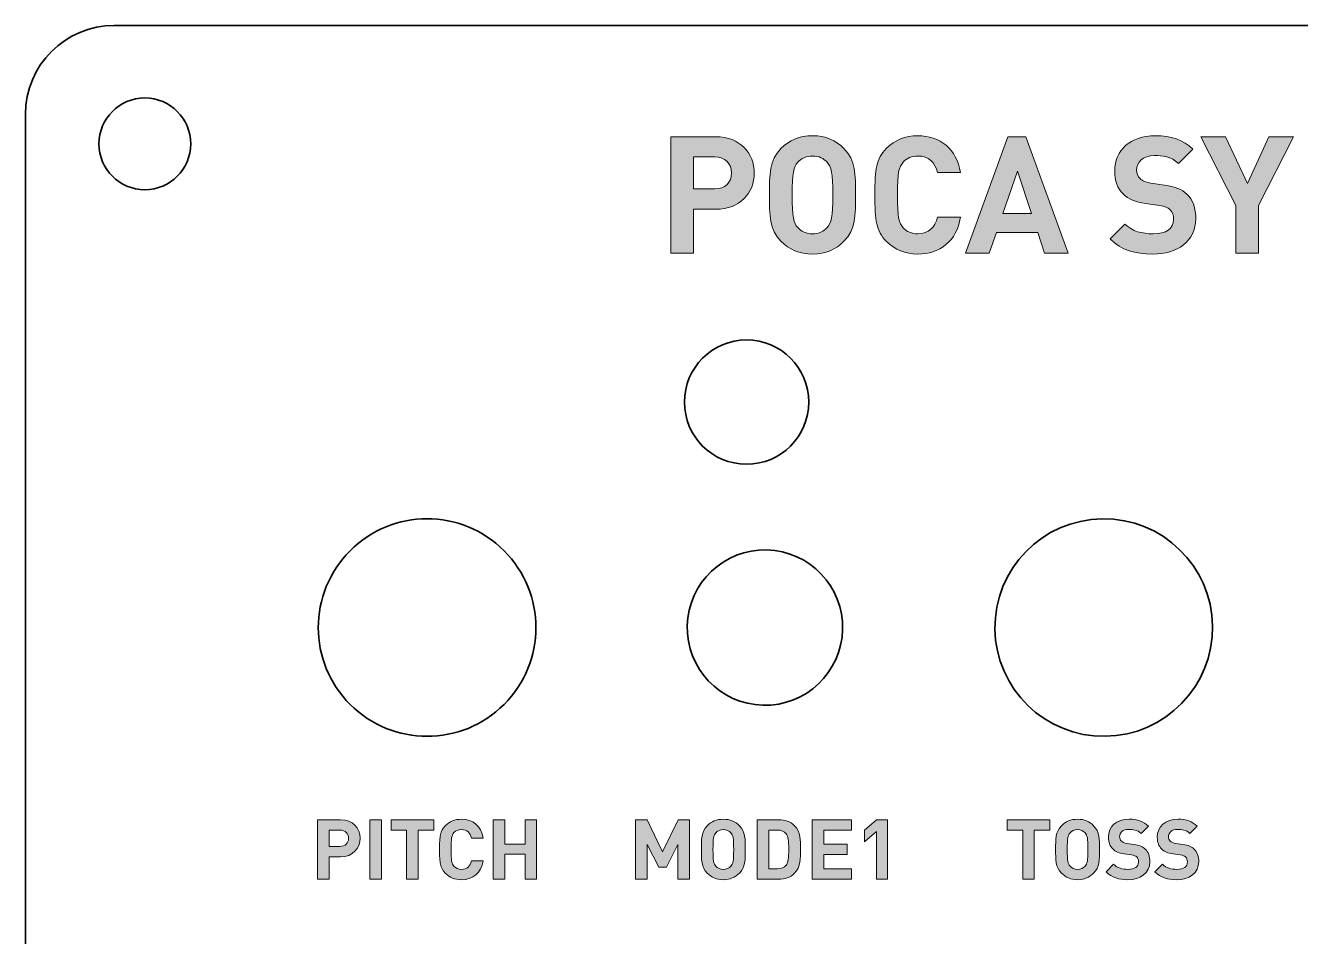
# Model space of a CAD drawing. Header units: millimetres. Extents: x 71 to 221, y 108 to 183.
# Drawn here: x 70.52 to 113.6, y 152.21 to 183 of the extents above; entities that cross this region are included whole.
import ezdxf

# ---------------------------------------------------------------- set-up
doc = ezdxf.new("R2010")
doc.units = ezdxf.units.MM
doc.header["$MEASUREMENT"] = 0
doc.layers.add('Borders', color=7, linetype='Continuous', lineweight=0)

msp = doc.modelspace()

# ---------------------------------------------------------------- hatches: boundary and pattern name
at = {"layer": 'Borders', "true_color": 0xed2024, "transparency": 33554687}
h = msp.add_hatch(color=240, dxfattribs=at)
h.dxf.hatch_style = 2
edge = h.paths.add_edge_path()
edge.add_spline(control_points=[(93.807, 178.556), (93.807, 178.556), (93.089, 178.556), (93.089, 178.556), (93.089, 178.556), (93.089, 177.478), (93.089, 177.478), (93.089, 177.478), (93.807, 177.478), (93.807, 177.478), (94.155, 177.478), (94.377, 177.694), (94.377, 178.014), (94.377, 178.334), (94.155, 178.556), (93.807, 178.556)], knot_values=[0, 0, 0, 0, 1, 1, 1, 2, 2, 2, 3, 3, 3, 4, 4, 4, 5, 5, 5, 5], degree=3, periodic=0)
edge.add_line((93.807, 178.556), (93.807, 178.556))
edge = h.paths.add_edge_path()
edge.add_spline(control_points=[(93.846, 176.788), (93.846, 176.788), (93.089, 176.788), (93.089, 176.788), (93.089, 176.788), (93.089, 175.307), (93.089, 175.307), (93.089, 175.307), (92.321, 175.307), (92.321, 175.307), (92.321, 175.307), (92.321, 179.24), (92.321, 179.24), (92.321, 179.24), (93.846, 179.24), (93.846, 179.24), (94.658, 179.24), (95.144, 178.682), (95.144, 178.014), (95.144, 177.345), (94.658, 176.788), (93.846, 176.788)], knot_values=[0, 0, 0, 0, 1, 1, 1, 2, 2, 2, 3, 3, 3, 4, 4, 4, 5, 5, 5, 6, 6, 6, 7, 7, 7, 7], degree=3, periodic=0)
edge.add_line((93.846, 176.788), (93.846, 176.788))
h = msp.add_hatch(color=240, dxfattribs=at)
h.dxf.hatch_style = 2
edge = h.paths.add_edge_path()
edge.add_spline(control_points=[(97.603, 178.378), (97.492, 178.506), (97.321, 178.589), (97.111, 178.589), (96.901, 178.589), (96.725, 178.506), (96.614, 178.378), (96.465, 178.213), (96.426, 178.031), (96.426, 177.274), (96.426, 176.517), (96.465, 176.334), (96.614, 176.169), (96.725, 176.042), (96.901, 175.959), (97.111, 175.959), (97.321, 175.959), (97.492, 176.042), (97.603, 176.169), (97.752, 176.334), (97.796, 176.517), (97.796, 177.274), (97.796, 178.031), (97.752, 178.213), (97.603, 178.378)], knot_values=[0, 0, 0, 0, 1, 1, 1, 2, 2, 2, 3, 3, 3, 4, 4, 4, 5, 5, 5, 6, 6, 6, 7, 7, 7, 8, 8, 8, 8], degree=3, periodic=0)
edge.add_line((97.603, 178.378), (97.603, 178.378))
edge = h.paths.add_edge_path()
edge.add_spline(control_points=[(98.172, 175.705), (97.896, 175.428), (97.559, 175.274), (97.111, 175.274), (96.664, 175.274), (96.321, 175.428), (96.045, 175.705), (95.647, 176.102), (95.658, 176.594), (95.658, 177.274), (95.658, 177.953), (95.647, 178.445), (96.045, 178.843), (96.321, 179.119), (96.664, 179.274), (97.111, 179.274), (97.559, 179.274), (97.896, 179.119), (98.172, 178.843), (98.569, 178.445), (98.564, 177.953), (98.564, 177.274), (98.564, 176.594), (98.569, 176.102), (98.172, 175.705)], knot_values=[0, 0, 0, 0, 1, 1, 1, 2, 2, 2, 3, 3, 3, 4, 4, 4, 5, 5, 5, 6, 6, 6, 7, 7, 7, 8, 8, 8, 8], degree=3, periodic=0)
edge.add_line((98.172, 175.705), (98.172, 175.705))
h = msp.add_hatch(color=240, dxfattribs=at)
h.dxf.hatch_style = 2
edge = h.paths.add_edge_path()
edge.add_spline(control_points=[(100.663, 175.274), (100.244, 175.274), (99.89, 175.417), (99.603, 175.705), (99.432, 175.876), (99.327, 176.075), (99.282, 176.296), (99.238, 176.517), (99.216, 176.843), (99.216, 177.274), (99.216, 177.705), (99.238, 178.03), (99.282, 178.252), (99.327, 178.478), (99.432, 178.671), (99.603, 178.843), (99.89, 179.13), (100.244, 179.274), (100.663, 179.274), (101.42, 179.274), (101.979, 178.832), (102.111, 178.03), (102.111, 178.03), (101.332, 178.03), (101.332, 178.03), (101.249, 178.368), (101.039, 178.589), (100.669, 178.589), (100.459, 178.589), (100.293, 178.522), (100.177, 178.384), (100.017, 178.213), (99.984, 178.036), (99.984, 177.274), (99.984, 176.511), (100.017, 176.334), (100.177, 176.164), (100.293, 176.025), (100.459, 175.959), (100.669, 175.959), (101.039, 175.959), (101.249, 176.18), (101.332, 176.517), (101.332, 176.517), (102.111, 176.517), (102.111, 176.517), (101.979, 175.716), (101.415, 175.274), (100.663, 175.274)], knot_values=[0, 0, 0, 0, 1, 1, 1, 2, 2, 2, 3, 3, 3, 4, 4, 4, 5, 5, 5, 6, 6, 6, 7, 7, 7, 8, 8, 8, 9, 9, 9, 10, 10, 10, 11, 11, 11, 12, 12, 12, 13, 13, 13, 14, 14, 14, 15, 15, 15, 16, 16, 16, 16], degree=3, periodic=0)
edge.add_line((100.663, 175.274), (100.663, 175.274))
h = msp.add_hatch(color=240, dxfattribs=at)
h.dxf.hatch_style = 2
edge = h.paths.add_edge_path()
edge.add_spline(control_points=[(104.034, 178.08), (104.034, 178.08), (103.537, 176.649), (103.537, 176.649), (103.537, 176.649), (104.514, 176.649), (104.514, 176.649), (104.514, 176.649), (104.034, 178.08), (104.034, 178.08)], knot_values=[0, 0, 0, 0, 1, 1, 1, 2, 2, 2, 3, 3, 3, 3], degree=3, periodic=0)
edge = h.paths.add_edge_path()
edge.add_spline(control_points=[(104.951, 175.307), (104.951, 175.307), (104.719, 176.003), (104.719, 176.003), (104.719, 176.003), (103.321, 176.003), (103.321, 176.003), (103.321, 176.003), (103.084, 175.307), (103.084, 175.307), (103.084, 175.307), (102.282, 175.307), (102.282, 175.307), (102.282, 175.307), (103.714, 179.24), (103.714, 179.24), (103.714, 179.24), (104.316, 179.24), (104.316, 179.24), (104.316, 179.24), (105.752, 175.307), (105.752, 175.307), (105.752, 175.307), (104.951, 175.307), (104.951, 175.307)], knot_values=[0, 0, 0, 0, 1, 1, 1, 2, 2, 2, 3, 3, 3, 4, 4, 4, 5, 5, 5, 6, 6, 6, 7, 7, 7, 8, 8, 8, 8], degree=3, periodic=0)
h = msp.add_hatch(color=240, dxfattribs=at)
h.dxf.hatch_style = 2
edge = h.paths.add_edge_path()
edge.add_spline(control_points=[(108.603, 175.274), (108.006, 175.274), (107.552, 175.401), (107.166, 175.793), (107.166, 175.793), (107.663, 176.29), (107.663, 176.29), (107.912, 176.042), (108.249, 175.959), (108.614, 175.959), (109.067, 175.959), (109.309, 176.13), (109.309, 176.445), (109.309, 176.583), (109.271, 176.699), (109.188, 176.776), (109.11, 176.848), (109.022, 176.887), (108.84, 176.915), (108.84, 176.915), (108.364, 176.981), (108.364, 176.981), (108.028, 177.031), (107.779, 177.135), (107.603, 177.307), (107.415, 177.495), (107.321, 177.749), (107.321, 178.08), (107.321, 178.782), (107.84, 179.274), (108.691, 179.274), (109.232, 179.274), (109.624, 179.141), (109.962, 178.815), (109.962, 178.815), (109.475, 178.334), (109.475, 178.334), (109.226, 178.572), (108.928, 178.605), (108.669, 178.605), (108.26, 178.605), (108.061, 178.379), (108.061, 178.108), (108.061, 178.009), (108.094, 177.903), (108.177, 177.826), (108.254, 177.754), (108.382, 177.694), (108.542, 177.671), (108.542, 177.671), (109.006, 177.605), (109.006, 177.605), (109.365, 177.555), (109.592, 177.456), (109.757, 177.301), (109.967, 177.103), (110.061, 176.815), (110.061, 176.467), (110.061, 175.705), (109.426, 175.274), (108.603, 175.274)], knot_values=[0, 0, 0, 0, 1, 1, 1, 2, 2, 2, 3, 3, 3, 4, 4, 4, 5, 5, 5, 6, 6, 6, 7, 7, 7, 8, 8, 8, 9, 9, 9, 10, 10, 10, 11, 11, 11, 12, 12, 12, 13, 13, 13, 14, 14, 14, 15, 15, 15, 16, 16, 16, 17, 17, 17, 18, 18, 18, 19, 19, 19, 20, 20, 20, 20], degree=3, periodic=0)
edge.add_line((108.603, 175.274), (108.603, 175.274))
h = msp.add_hatch(color=240, dxfattribs=at)
h.dxf.hatch_style = 2
h.paths.add_polyline_path([(112.177, 176.92), (112.177, 175.307), (111.415, 175.307), (111.415, 176.92), (110.233, 179.24), (111.067, 179.24), (111.802, 177.655), (112.525, 179.24), (113.359, 179.24)])
h = msp.add_hatch(color=240, dxfattribs=at)
h.dxf.hatch_style = 2
edge = h.paths.add_edge_path()
edge.add_spline(control_points=[(81.146, 155.805), (81.146, 155.805), (80.779, 155.805), (80.779, 155.805), (80.779, 155.805), (80.779, 155.255), (80.779, 155.255), (80.779, 155.255), (81.146, 155.255), (81.146, 155.255), (81.324, 155.255), (81.437, 155.365), (81.437, 155.528), (81.437, 155.692), (81.324, 155.805), (81.146, 155.805)], knot_values=[0, 0, 0, 0, 1, 1, 1, 2, 2, 2, 3, 3, 3, 4, 4, 4, 5, 5, 5, 5], degree=3, periodic=0)
edge.add_line((81.146, 155.805), (81.146, 155.805))
edge = h.paths.add_edge_path()
edge.add_spline(control_points=[(81.166, 154.902), (81.166, 154.902), (80.779, 154.902), (80.779, 154.902), (80.779, 154.902), (80.779, 154.146), (80.779, 154.146), (80.779, 154.146), (80.387, 154.146), (80.387, 154.146), (80.387, 154.146), (80.387, 156.155), (80.387, 156.155), (80.387, 156.155), (81.166, 156.155), (81.166, 156.155), (81.581, 156.155), (81.829, 155.87), (81.829, 155.528), (81.829, 155.187), (81.581, 154.902), (81.166, 154.902)], knot_values=[0, 0, 0, 0, 1, 1, 1, 2, 2, 2, 3, 3, 3, 4, 4, 4, 5, 5, 5, 6, 6, 6, 7, 7, 7, 7], degree=3, periodic=0)
edge.add_line((81.166, 154.902), (81.166, 154.902))
h = msp.add_hatch(color=240, dxfattribs=at)
h.dxf.hatch_style = 2
h.paths.add_polyline_path([(82.16, 156.155), (82.552, 156.155), (82.552, 154.146), (82.16, 154.146)])
h = msp.add_hatch(color=240, dxfattribs=at)
h.dxf.hatch_style = 2
h.paths.add_polyline_path([(83.787, 155.805), (83.787, 154.146), (83.395, 154.146), (83.395, 155.805), (82.87, 155.805), (82.87, 156.155), (84.313, 156.155), (84.313, 155.805)])
h = msp.add_hatch(color=240, dxfattribs=at)
h.dxf.hatch_style = 2
edge = h.paths.add_edge_path()
edge.add_spline(control_points=[(85.247, 154.129), (85.033, 154.129), (84.852, 154.202), (84.705, 154.349), (84.617, 154.436), (84.564, 154.538), (84.541, 154.651), (84.519, 154.764), (84.507, 154.93), (84.507, 155.15), (84.507, 155.371), (84.519, 155.537), (84.541, 155.65), (84.564, 155.766), (84.617, 155.864), (84.705, 155.952), (84.852, 156.099), (85.033, 156.172), (85.247, 156.172), (85.634, 156.172), (85.918, 155.946), (85.986, 155.537), (85.986, 155.537), (85.588, 155.537), (85.588, 155.537), (85.546, 155.709), (85.439, 155.822), (85.25, 155.822), (85.142, 155.822), (85.058, 155.788), (84.998, 155.718), (84.916, 155.63), (84.9, 155.54), (84.9, 155.15), (84.9, 154.761), (84.916, 154.671), (84.998, 154.583), (85.058, 154.512), (85.142, 154.478), (85.25, 154.478), (85.439, 154.478), (85.546, 154.591), (85.588, 154.764), (85.588, 154.764), (85.986, 154.764), (85.986, 154.764), (85.918, 154.355), (85.631, 154.129), (85.247, 154.129)], knot_values=[0, 0, 0, 0, 1, 1, 1, 2, 2, 2, 3, 3, 3, 4, 4, 4, 5, 5, 5, 6, 6, 6, 7, 7, 7, 8, 8, 8, 9, 9, 9, 10, 10, 10, 11, 11, 11, 12, 12, 12, 13, 13, 13, 14, 14, 14, 15, 15, 15, 16, 16, 16, 16], degree=3, periodic=0)
edge.add_line((85.247, 154.129), (85.247, 154.129))
h = msp.add_hatch(color=240, dxfattribs=at)
h.dxf.hatch_style = 2
h.paths.add_polyline_path([(87.397, 154.146), (87.397, 154.987), (86.717, 154.987), (86.717, 154.146), (86.325, 154.146), (86.325, 156.155), (86.717, 156.155), (86.717, 155.334), (87.397, 155.334), (87.397, 156.155), (87.79, 156.155), (87.79, 154.146)])
h = msp.add_hatch(color=240, dxfattribs=at)
h.dxf.hatch_style = 2
h.paths.add_polyline_path([(92.562, 154.146), (92.562, 155.317), (92.178, 154.555), (91.913, 154.555), (91.526, 155.317), (91.526, 154.146), (91.134, 154.146), (91.134, 156.155), (91.521, 156.155), (92.046, 155.069), (92.568, 156.155), (92.955, 156.155), (92.955, 154.146)])
h = msp.add_hatch(color=240, dxfattribs=at)
h.dxf.hatch_style = 2
edge = h.paths.add_edge_path()
edge.add_spline(control_points=[(94.349, 155.715), (94.292, 155.78), (94.205, 155.822), (94.098, 155.822), (93.99, 155.822), (93.9, 155.78), (93.843, 155.715), (93.767, 155.63), (93.748, 155.537), (93.748, 155.15), (93.748, 154.764), (93.767, 154.671), (93.843, 154.586), (93.9, 154.521), (93.99, 154.478), (94.098, 154.478), (94.205, 154.478), (94.292, 154.521), (94.349, 154.586), (94.425, 154.671), (94.447, 154.764), (94.447, 155.15), (94.447, 155.537), (94.425, 155.63), (94.349, 155.715)], knot_values=[0, 0, 0, 0, 1, 1, 1, 2, 2, 2, 3, 3, 3, 4, 4, 4, 5, 5, 5, 6, 6, 6, 7, 7, 7, 8, 8, 8, 8], degree=3, periodic=0)
edge.add_line((94.349, 155.715), (94.349, 155.715))
edge = h.paths.add_edge_path()
edge.add_spline(control_points=[(94.64, 154.349), (94.498, 154.208), (94.326, 154.129), (94.098, 154.129), (93.869, 154.129), (93.694, 154.208), (93.553, 154.349), (93.35, 154.552), (93.355, 154.803), (93.355, 155.15), (93.355, 155.497), (93.35, 155.749), (93.553, 155.952), (93.694, 156.093), (93.869, 156.172), (94.098, 156.172), (94.326, 156.172), (94.498, 156.093), (94.64, 155.952), (94.842, 155.749), (94.84, 155.497), (94.84, 155.15), (94.84, 154.803), (94.842, 154.552), (94.64, 154.349)], knot_values=[0, 0, 0, 0, 1, 1, 1, 2, 2, 2, 3, 3, 3, 4, 4, 4, 5, 5, 5, 6, 6, 6, 7, 7, 7, 8, 8, 8, 8], degree=3, periodic=0)
edge.add_line((94.64, 154.349), (94.64, 154.349))
h = msp.add_hatch(color=240, dxfattribs=at)
h.dxf.hatch_style = 2
edge = h.paths.add_edge_path()
edge.add_spline(control_points=[(96.223, 155.681), (96.155, 155.763), (96.064, 155.805), (95.929, 155.805), (95.929, 155.805), (95.633, 155.805), (95.633, 155.805), (95.633, 155.805), (95.633, 154.496), (95.633, 154.496), (95.633, 154.496), (95.929, 154.496), (95.929, 154.496), (96.064, 154.496), (96.155, 154.538), (96.223, 154.62), (96.296, 154.71), (96.307, 154.854), (96.307, 155.159), (96.307, 155.464), (96.296, 155.59), (96.223, 155.681)], knot_values=[0, 0, 0, 0, 1, 1, 1, 2, 2, 2, 3, 3, 3, 4, 4, 4, 5, 5, 5, 6, 6, 6, 7, 7, 7, 7], degree=3, periodic=0)
edge.add_line((96.223, 155.681), (96.223, 155.681))
edge = h.paths.add_edge_path()
edge.add_spline(control_points=[(96.496, 154.337), (96.363, 154.205), (96.174, 154.145), (95.965, 154.145), (95.965, 154.145), (95.24, 154.145), (95.24, 154.145), (95.24, 154.145), (95.24, 156.155), (95.24, 156.155), (95.24, 156.155), (95.965, 156.155), (95.965, 156.155), (96.174, 156.155), (96.363, 156.096), (96.496, 155.963), (96.722, 155.737), (96.699, 155.461), (96.699, 155.159), (96.699, 154.857), (96.722, 154.563), (96.496, 154.337)], knot_values=[0, 0, 0, 0, 1, 1, 1, 2, 2, 2, 3, 3, 3, 4, 4, 4, 5, 5, 5, 6, 6, 6, 7, 7, 7, 7], degree=3, periodic=0)
edge.add_line((96.496, 154.337), (96.496, 154.337))
h = msp.add_hatch(color=240, dxfattribs=at)
h.dxf.hatch_style = 2
h.paths.add_polyline_path([(97.1, 154.146), (97.1, 156.155), (98.424, 156.155), (98.424, 155.805), (97.492, 155.805), (97.492, 155.334), (98.285, 155.334), (98.285, 154.984), (97.492, 154.984), (97.492, 154.496), (98.424, 154.496), (98.424, 154.146)])
h = msp.add_hatch(color=240, dxfattribs=at)
h.dxf.hatch_style = 2
h.paths.add_polyline_path([(99.274, 154.146), (99.274, 155.76), (98.864, 155.404), (98.864, 155.799), (99.274, 156.155), (99.64, 156.155), (99.64, 154.146)])
h = msp.add_hatch(color=240, dxfattribs=at)
h.dxf.hatch_style = 2
h.paths.add_polyline_path([(104.604, 155.805), (104.604, 154.146), (104.212, 154.146), (104.212, 155.805), (103.687, 155.805), (103.687, 156.155), (105.13, 156.155), (105.13, 155.805)])
h = msp.add_hatch(color=240, dxfattribs=at)
h.dxf.hatch_style = 2
edge = h.paths.add_edge_path()
edge.add_spline(control_points=[(106.318, 155.715), (106.261, 155.78), (106.174, 155.822), (106.067, 155.822), (105.959, 155.822), (105.869, 155.78), (105.813, 155.715), (105.737, 155.63), (105.717, 155.537), (105.717, 155.15), (105.717, 154.764), (105.737, 154.671), (105.813, 154.586), (105.869, 154.521), (105.959, 154.478), (106.067, 154.478), (106.174, 154.478), (106.261, 154.521), (106.318, 154.586), (106.394, 154.671), (106.417, 154.764), (106.417, 155.15), (106.417, 155.537), (106.394, 155.63), (106.318, 155.715)], knot_values=[0, 0, 0, 0, 1, 1, 1, 2, 2, 2, 3, 3, 3, 4, 4, 4, 5, 5, 5, 6, 6, 6, 7, 7, 7, 8, 8, 8, 8], degree=3, periodic=0)
edge.add_line((106.318, 155.715), (106.318, 155.715))
edge = h.paths.add_edge_path()
edge.add_spline(control_points=[(106.608, 154.349), (106.467, 154.208), (106.295, 154.129), (106.067, 154.129), (105.838, 154.129), (105.663, 154.208), (105.522, 154.349), (105.319, 154.552), (105.324, 154.803), (105.324, 155.15), (105.324, 155.497), (105.319, 155.749), (105.522, 155.952), (105.663, 156.093), (105.838, 156.172), (106.067, 156.172), (106.295, 156.172), (106.467, 156.093), (106.608, 155.952), (106.811, 155.749), (106.809, 155.497), (106.809, 155.15), (106.809, 154.803), (106.811, 154.552), (106.608, 154.349)], knot_values=[0, 0, 0, 0, 1, 1, 1, 2, 2, 2, 3, 3, 3, 4, 4, 4, 5, 5, 5, 6, 6, 6, 7, 7, 7, 8, 8, 8, 8], degree=3, periodic=0)
edge.add_line((106.608, 154.349), (106.608, 154.349))
h = msp.add_hatch(color=240, dxfattribs=at)
h.dxf.hatch_style = 2
edge = h.paths.add_edge_path()
edge.add_spline(control_points=[(107.763, 154.129), (107.458, 154.129), (107.226, 154.194), (107.029, 154.394), (107.029, 154.394), (107.283, 154.648), (107.283, 154.648), (107.41, 154.521), (107.582, 154.478), (107.768, 154.478), (108, 154.478), (108.124, 154.566), (108.124, 154.727), (108.124, 154.798), (108.104, 154.856), (108.062, 154.896), (108.022, 154.933), (107.977, 154.953), (107.884, 154.967), (107.884, 154.967), (107.641, 155.001), (107.641, 155.001), (107.469, 155.026), (107.342, 155.08), (107.252, 155.167), (107.156, 155.263), (107.108, 155.393), (107.108, 155.562), (107.108, 155.921), (107.373, 156.172), (107.808, 156.172), (108.084, 156.172), (108.285, 156.104), (108.457, 155.938), (108.457, 155.938), (108.209, 155.692), (108.209, 155.692), (108.081, 155.814), (107.929, 155.83), (107.797, 155.83), (107.588, 155.83), (107.486, 155.715), (107.486, 155.577), (107.486, 155.526), (107.503, 155.472), (107.546, 155.433), (107.584, 155.396), (107.65, 155.365), (107.731, 155.354), (107.731, 155.354), (107.969, 155.32), (107.969, 155.32), (108.152, 155.294), (108.268, 155.243), (108.352, 155.165), (108.46, 155.063), (108.507, 154.916), (108.507, 154.738), (108.507, 154.349), (108.183, 154.129), (107.763, 154.129)], knot_values=[0, 0, 0, 0, 1, 1, 1, 2, 2, 2, 3, 3, 3, 4, 4, 4, 5, 5, 5, 6, 6, 6, 7, 7, 7, 8, 8, 8, 9, 9, 9, 10, 10, 10, 11, 11, 11, 12, 12, 12, 13, 13, 13, 14, 14, 14, 15, 15, 15, 16, 16, 16, 17, 17, 17, 18, 18, 18, 19, 19, 19, 20, 20, 20, 20], degree=3, periodic=0)
edge.add_line((107.763, 154.129), (107.763, 154.129))
h = msp.add_hatch(color=240, dxfattribs=at)
h.dxf.hatch_style = 2
edge = h.paths.add_edge_path()
edge.add_spline(control_points=[(109.414, 154.129), (109.109, 154.129), (108.878, 154.194), (108.68, 154.394), (108.68, 154.394), (108.934, 154.648), (108.934, 154.648), (109.061, 154.521), (109.233, 154.478), (109.42, 154.478), (109.651, 154.478), (109.775, 154.566), (109.775, 154.727), (109.775, 154.798), (109.756, 154.856), (109.713, 154.896), (109.673, 154.933), (109.628, 154.953), (109.535, 154.967), (109.535, 154.967), (109.292, 155.001), (109.292, 155.001), (109.12, 155.026), (108.994, 155.08), (108.903, 155.167), (108.807, 155.263), (108.759, 155.393), (108.759, 155.562), (108.759, 155.921), (109.024, 156.172), (109.459, 156.172), (109.735, 156.172), (109.936, 156.104), (110.108, 155.938), (110.108, 155.938), (109.86, 155.692), (109.86, 155.692), (109.733, 155.814), (109.581, 155.83), (109.448, 155.83), (109.239, 155.83), (109.137, 155.715), (109.137, 155.577), (109.137, 155.526), (109.154, 155.472), (109.196, 155.433), (109.236, 155.396), (109.301, 155.365), (109.382, 155.354), (109.382, 155.354), (109.62, 155.32), (109.62, 155.32), (109.803, 155.294), (109.919, 155.243), (110.004, 155.165), (110.111, 155.063), (110.159, 154.916), (110.159, 154.738), (110.159, 154.349), (109.834, 154.129), (109.414, 154.129)], knot_values=[0, 0, 0, 0, 1, 1, 1, 2, 2, 2, 3, 3, 3, 4, 4, 4, 5, 5, 5, 6, 6, 6, 7, 7, 7, 8, 8, 8, 9, 9, 9, 10, 10, 10, 11, 11, 11, 12, 12, 12, 13, 13, 13, 14, 14, 14, 15, 15, 15, 16, 16, 16, 17, 17, 17, 18, 18, 18, 19, 19, 19, 20, 20, 20, 20], degree=3, periodic=0)
edge.add_line((109.414, 154.129), (109.414, 154.129))

# ---------------------------------------------------------------- linework, layer by layer
at = {"layer": 'Borders'}
for points in [[(112.177, 176.92), (112.177, 175.307), (111.415, 175.307), (111.415, 176.92), (110.233, 179.24), (111.067, 179.24), (111.802, 177.655), (112.525, 179.24), (113.359, 179.24)], [(82.16, 156.155), (82.552, 156.155), (82.552, 154.146), (82.16, 154.146)], [(83.787, 155.805), (83.787, 154.146), (83.395, 154.146), (83.395, 155.805), (82.87, 155.805), (82.87, 156.155), (84.313, 156.155), (84.313, 155.805)], [(87.397, 154.146), (87.397, 154.987), (86.717, 154.987), (86.717, 154.146), (86.325, 154.146), (86.325, 156.155), (86.717, 156.155), (86.717, 155.334), (87.397, 155.334), (87.397, 156.155), (87.79, 156.155), (87.79, 154.146)], [(92.562, 154.146), (92.562, 155.317), (92.178, 154.555), (91.913, 154.555), (91.526, 155.317), (91.526, 154.146), (91.134, 154.146), (91.134, 156.155), (91.521, 156.155), (92.046, 155.069), (92.568, 156.155), (92.955, 156.155), (92.955, 154.146)], [(97.1, 154.146), (97.1, 156.155), (98.424, 156.155), (98.424, 155.805), (97.492, 155.805), (97.492, 155.334), (98.285, 155.334), (98.285, 154.984), (97.492, 154.984), (97.492, 154.496), (98.424, 154.496), (98.424, 154.146)], [(99.274, 154.146), (99.274, 155.76), (98.864, 155.404), (98.864, 155.799), (99.274, 156.155), (99.64, 156.155), (99.64, 154.146)], [(104.604, 155.805), (104.604, 154.146), (104.212, 154.146), (104.212, 155.805), (103.687, 155.805), (103.687, 156.155), (105.13, 156.155), (105.13, 155.805)]]:
    msp.add_lwpolyline(points, close=True, dxfattribs=at)
at = {"layer": 'Borders', "color": 250, "lineweight": 35, "true_color": 0x231f20}
for centre, major_axis, ratio in [((84.089, 162.65), (-2.599, 2.599), 0.999998), ((106.949, 162.65), (-0.047, 3.675), 0.999906), ((95.503, 162.65), (-2.624, 0.066), 0.999933)]:
    msp.add_ellipse(centre, major_axis=major_axis, ratio=ratio, dxfattribs=at)
for points, knots in [([(145.521, 180), (145.521, 181.657), (144.178, 183), (142.52, 183), (142.52, 183), (73.52, 183), (73.52, 183), (71.865, 182.999), (70.521, 181.656), (70.521, 180), (70.521, 180), (70.521, 111), (70.521, 111), (70.521, 109.343), (71.865, 108), (73.52, 108), (73.52, 108), (142.528, 108), (142.528, 108)], [0, 0, 0, 0, 1, 1, 1, 2, 2, 2, 3, 3, 3, 4, 4, 4, 5, 5, 5, 6, 6, 6, 6]), ([(76.103, 179), (76.103, 178.144), (75.409, 177.45), (74.553, 177.45), (73.697, 177.45), (73.003, 178.144), (73.003, 179), (73.003, 179.856), (73.697, 180.55), (74.553, 180.55), (75.409, 180.55), (76.103, 179.856), (76.103, 179)], [0, 0, 0, 0, 1, 1, 1, 2, 2, 2, 3, 3, 3, 4, 4, 4, 4]), ([(96.983, 170.27), (96.983, 169.11), (96.043, 168.17), (94.883, 168.17), (93.723, 168.17), (92.783, 169.11), (92.783, 170.27), (92.783, 171.429), (93.723, 172.37), (94.883, 172.37), (96.043, 172.37), (96.983, 171.429), (96.983, 170.27)], [0, 0, 0, 0, 1, 1, 1, 2, 2, 2, 3, 3, 3, 4, 4, 4, 4]), ([(96.983, 170.27), (96.983, 169.11), (96.043, 168.17), (94.883, 168.17), (93.723, 168.17), (92.783, 169.11), (92.783, 170.27), (92.783, 171.429), (93.723, 172.37), (94.883, 172.37), (96.043, 172.37), (96.983, 171.429), (96.983, 170.27)], [0, 0, 0, 0, 1, 1, 1, 2, 2, 2, 3, 3, 3, 4, 4, 4, 4])]:
    msp.add_open_spline(points, degree=3, knots=knots, dxfattribs=at)
at = {"layer": 'Borders'}
for points, knots in [([(76.103, 179), (76.103, 178.144), (75.409, 177.45), (74.553, 177.45), (73.697, 177.45), (73.003, 178.144), (73.003, 179), (73.003, 179.856), (73.697, 180.55), (74.553, 180.55), (75.409, 180.55), (76.103, 179.856), (76.103, 179)], [0, 0, 0, 0, 1, 1, 1, 2, 2, 2, 3, 3, 3, 4, 4, 4, 4]), ([(93.846, 176.788), (93.846, 176.788), (93.089, 176.788), (93.089, 176.788), (93.089, 176.788), (93.089, 175.307), (93.089, 175.307), (93.089, 175.307), (92.321, 175.307), (92.321, 175.307), (92.321, 175.307), (92.321, 179.24), (92.321, 179.24), (92.321, 179.24), (93.846, 179.24), (93.846, 179.24), (94.658, 179.24), (95.144, 178.682), (95.144, 178.014), (95.144, 177.345), (94.658, 176.788), (93.846, 176.788)], [0, 0, 0, 0, 1, 1, 1, 2, 2, 2, 3, 3, 3, 4, 4, 4, 5, 5, 5, 6, 6, 6, 7, 7, 7, 7]), ([(98.172, 175.705), (97.896, 175.428), (97.559, 175.274), (97.111, 175.274), (96.664, 175.274), (96.321, 175.428), (96.045, 175.705), (95.647, 176.102), (95.658, 176.594), (95.658, 177.274), (95.658, 177.953), (95.647, 178.445), (96.045, 178.843), (96.321, 179.119), (96.664, 179.274), (97.111, 179.274), (97.559, 179.274), (97.896, 179.119), (98.172, 178.843), (98.569, 178.445), (98.564, 177.953), (98.564, 177.274), (98.564, 176.594), (98.569, 176.102), (98.172, 175.705)], [0, 0, 0, 0, 1, 1, 1, 2, 2, 2, 3, 3, 3, 4, 4, 4, 5, 5, 5, 6, 6, 6, 7, 7, 7, 8, 8, 8, 8]), ([(100.663, 175.274), (100.244, 175.274), (99.89, 175.417), (99.603, 175.705), (99.432, 175.876), (99.327, 176.075), (99.282, 176.296), (99.238, 176.517), (99.216, 176.843), (99.216, 177.274), (99.216, 177.705), (99.238, 178.03), (99.282, 178.252), (99.327, 178.478), (99.432, 178.671), (99.603, 178.843), (99.89, 179.13), (100.244, 179.274), (100.663, 179.274), (101.42, 179.274), (101.979, 178.832), (102.111, 178.03), (102.111, 178.03), (101.332, 178.03), (101.332, 178.03), (101.249, 178.368), (101.039, 178.589), (100.669, 178.589), (100.459, 178.589), (100.293, 178.522), (100.177, 178.384), (100.017, 178.213), (99.984, 178.036), (99.984, 177.274), (99.984, 176.511), (100.017, 176.334), (100.177, 176.164), (100.293, 176.025), (100.459, 175.959), (100.669, 175.959), (101.039, 175.959), (101.249, 176.18), (101.332, 176.517), (101.332, 176.517), (102.111, 176.517), (102.111, 176.517), (101.979, 175.716), (101.415, 175.274), (100.663, 175.274)], [0, 0, 0, 0, 1, 1, 1, 2, 2, 2, 3, 3, 3, 4, 4, 4, 5, 5, 5, 6, 6, 6, 7, 7, 7, 8, 8, 8, 9, 9, 9, 10, 10, 10, 11, 11, 11, 12, 12, 12, 13, 13, 13, 14, 14, 14, 15, 15, 15, 16, 16, 16, 16]), ([(104.951, 175.307), (104.951, 175.307), (104.719, 176.003), (104.719, 176.003), (104.719, 176.003), (103.321, 176.003), (103.321, 176.003), (103.321, 176.003), (103.084, 175.307), (103.084, 175.307), (103.084, 175.307), (102.282, 175.307), (102.282, 175.307), (102.282, 175.307), (103.714, 179.24), (103.714, 179.24), (103.714, 179.24), (104.316, 179.24), (104.316, 179.24), (104.316, 179.24), (105.752, 175.307), (105.752, 175.307), (105.752, 175.307), (104.951, 175.307), (104.951, 175.307)], [0, 0, 0, 0, 1, 1, 1, 2, 2, 2, 3, 3, 3, 4, 4, 4, 5, 5, 5, 6, 6, 6, 7, 7, 7, 8, 8, 8, 8]), ([(108.603, 175.274), (108.006, 175.274), (107.552, 175.401), (107.166, 175.793), (107.166, 175.793), (107.663, 176.29), (107.663, 176.29), (107.912, 176.042), (108.249, 175.959), (108.614, 175.959), (109.067, 175.959), (109.309, 176.13), (109.309, 176.445), (109.309, 176.583), (109.271, 176.699), (109.188, 176.776), (109.11, 176.848), (109.022, 176.887), (108.84, 176.915), (108.84, 176.915), (108.364, 176.981), (108.364, 176.981), (108.028, 177.031), (107.779, 177.135), (107.603, 177.307), (107.415, 177.495), (107.321, 177.749), (107.321, 178.08), (107.321, 178.782), (107.84, 179.274), (108.691, 179.274), (109.232, 179.274), (109.624, 179.141), (109.962, 178.815), (109.962, 178.815), (109.475, 178.334), (109.475, 178.334), (109.226, 178.572), (108.928, 178.605), (108.669, 178.605), (108.26, 178.605), (108.061, 178.379), (108.061, 178.108), (108.061, 178.009), (108.094, 177.903), (108.177, 177.826), (108.254, 177.754), (108.382, 177.694), (108.542, 177.671), (108.542, 177.671), (109.006, 177.605), (109.006, 177.605), (109.365, 177.555), (109.592, 177.456), (109.757, 177.301), (109.967, 177.103), (110.061, 176.815), (110.061, 176.467), (110.061, 175.705), (109.426, 175.274), (108.603, 175.274)], [0, 0, 0, 0, 1, 1, 1, 2, 2, 2, 3, 3, 3, 4, 4, 4, 5, 5, 5, 6, 6, 6, 7, 7, 7, 8, 8, 8, 9, 9, 9, 10, 10, 10, 11, 11, 11, 12, 12, 12, 13, 13, 13, 14, 14, 14, 15, 15, 15, 16, 16, 16, 17, 17, 17, 18, 18, 18, 19, 19, 19, 20, 20, 20, 20]), ([(93.807, 178.556), (93.807, 178.556), (93.089, 178.556), (93.089, 178.556), (93.089, 178.556), (93.089, 177.478), (93.089, 177.478), (93.089, 177.478), (93.807, 177.478), (93.807, 177.478), (94.155, 177.478), (94.377, 177.694), (94.377, 178.014), (94.377, 178.334), (94.155, 178.556), (93.807, 178.556)], [0, 0, 0, 0, 1, 1, 1, 2, 2, 2, 3, 3, 3, 4, 4, 4, 5, 5, 5, 5]), ([(97.603, 178.378), (97.492, 178.506), (97.321, 178.589), (97.111, 178.589), (96.901, 178.589), (96.725, 178.506), (96.614, 178.378), (96.465, 178.213), (96.426, 178.031), (96.426, 177.274), (96.426, 176.517), (96.465, 176.334), (96.614, 176.169), (96.725, 176.042), (96.901, 175.959), (97.111, 175.959), (97.321, 175.959), (97.492, 176.042), (97.603, 176.169), (97.752, 176.334), (97.796, 176.517), (97.796, 177.274), (97.796, 178.031), (97.752, 178.213), (97.603, 178.378)], [0, 0, 0, 0, 1, 1, 1, 2, 2, 2, 3, 3, 3, 4, 4, 4, 5, 5, 5, 6, 6, 6, 7, 7, 7, 8, 8, 8, 8]), ([(104.034, 178.08), (104.034, 178.08), (103.537, 176.649), (103.537, 176.649), (103.537, 176.649), (104.514, 176.649), (104.514, 176.649), (104.514, 176.649), (104.034, 178.08), (104.034, 178.08)], [0, 0, 0, 0, 1, 1, 1, 2, 2, 2, 3, 3, 3, 3]), ([(96.983, 170.27), (96.983, 169.11), (96.043, 168.17), (94.883, 168.17), (93.723, 168.17), (92.783, 169.11), (92.783, 170.27), (92.783, 171.429), (93.723, 172.37), (94.883, 172.37), (96.043, 172.37), (96.983, 171.429), (96.983, 170.27)], [0, 0, 0, 0, 1, 1, 1, 2, 2, 2, 3, 3, 3, 4, 4, 4, 4]), ([(81.166, 154.902), (81.166, 154.902), (80.779, 154.902), (80.779, 154.902), (80.779, 154.902), (80.779, 154.146), (80.779, 154.146), (80.779, 154.146), (80.387, 154.146), (80.387, 154.146), (80.387, 154.146), (80.387, 156.155), (80.387, 156.155), (80.387, 156.155), (81.166, 156.155), (81.166, 156.155), (81.581, 156.155), (81.829, 155.87), (81.829, 155.528), (81.829, 155.187), (81.581, 154.902), (81.166, 154.902)], [0, 0, 0, 0, 1, 1, 1, 2, 2, 2, 3, 3, 3, 4, 4, 4, 5, 5, 5, 6, 6, 6, 7, 7, 7, 7]), ([(85.247, 154.129), (85.033, 154.129), (84.852, 154.202), (84.705, 154.349), (84.617, 154.436), (84.564, 154.538), (84.541, 154.651), (84.519, 154.764), (84.507, 154.93), (84.507, 155.15), (84.507, 155.371), (84.519, 155.537), (84.541, 155.65), (84.564, 155.766), (84.617, 155.864), (84.705, 155.952), (84.852, 156.099), (85.033, 156.172), (85.247, 156.172), (85.634, 156.172), (85.918, 155.946), (85.986, 155.537), (85.986, 155.537), (85.588, 155.537), (85.588, 155.537), (85.546, 155.709), (85.439, 155.822), (85.25, 155.822), (85.142, 155.822), (85.058, 155.788), (84.998, 155.718), (84.916, 155.63), (84.9, 155.54), (84.9, 155.15), (84.9, 154.761), (84.916, 154.671), (84.998, 154.583), (85.058, 154.512), (85.142, 154.478), (85.25, 154.478), (85.439, 154.478), (85.546, 154.591), (85.588, 154.764), (85.588, 154.764), (85.986, 154.764), (85.986, 154.764), (85.918, 154.355), (85.631, 154.129), (85.247, 154.129)], [0, 0, 0, 0, 1, 1, 1, 2, 2, 2, 3, 3, 3, 4, 4, 4, 5, 5, 5, 6, 6, 6, 7, 7, 7, 8, 8, 8, 9, 9, 9, 10, 10, 10, 11, 11, 11, 12, 12, 12, 13, 13, 13, 14, 14, 14, 15, 15, 15, 16, 16, 16, 16]), ([(94.64, 154.349), (94.498, 154.208), (94.326, 154.129), (94.098, 154.129), (93.869, 154.129), (93.694, 154.208), (93.553, 154.349), (93.35, 154.552), (93.355, 154.803), (93.355, 155.15), (93.355, 155.497), (93.35, 155.749), (93.553, 155.952), (93.694, 156.093), (93.869, 156.172), (94.098, 156.172), (94.326, 156.172), (94.498, 156.093), (94.64, 155.952), (94.842, 155.749), (94.84, 155.497), (94.84, 155.15), (94.84, 154.803), (94.842, 154.552), (94.64, 154.349)], [0, 0, 0, 0, 1, 1, 1, 2, 2, 2, 3, 3, 3, 4, 4, 4, 5, 5, 5, 6, 6, 6, 7, 7, 7, 8, 8, 8, 8]), ([(96.496, 154.337), (96.363, 154.205), (96.174, 154.145), (95.965, 154.145), (95.965, 154.145), (95.24, 154.145), (95.24, 154.145), (95.24, 154.145), (95.24, 156.155), (95.24, 156.155), (95.24, 156.155), (95.965, 156.155), (95.965, 156.155), (96.174, 156.155), (96.363, 156.096), (96.496, 155.963), (96.722, 155.737), (96.699, 155.461), (96.699, 155.159), (96.699, 154.857), (96.722, 154.563), (96.496, 154.337)], [0, 0, 0, 0, 1, 1, 1, 2, 2, 2, 3, 3, 3, 4, 4, 4, 5, 5, 5, 6, 6, 6, 7, 7, 7, 7]), ([(106.608, 154.349), (106.467, 154.208), (106.295, 154.129), (106.067, 154.129), (105.838, 154.129), (105.663, 154.208), (105.522, 154.349), (105.319, 154.552), (105.324, 154.803), (105.324, 155.15), (105.324, 155.497), (105.319, 155.749), (105.522, 155.952), (105.663, 156.093), (105.838, 156.172), (106.067, 156.172), (106.295, 156.172), (106.467, 156.093), (106.608, 155.952), (106.811, 155.749), (106.809, 155.497), (106.809, 155.15), (106.809, 154.803), (106.811, 154.552), (106.608, 154.349)], [0, 0, 0, 0, 1, 1, 1, 2, 2, 2, 3, 3, 3, 4, 4, 4, 5, 5, 5, 6, 6, 6, 7, 7, 7, 8, 8, 8, 8]), ([(107.763, 154.129), (107.458, 154.129), (107.226, 154.194), (107.029, 154.394), (107.029, 154.394), (107.283, 154.648), (107.283, 154.648), (107.41, 154.521), (107.582, 154.478), (107.768, 154.478), (108, 154.478), (108.124, 154.566), (108.124, 154.727), (108.124, 154.798), (108.104, 154.856), (108.062, 154.896), (108.022, 154.933), (107.977, 154.953), (107.884, 154.967), (107.884, 154.967), (107.641, 155.001), (107.641, 155.001), (107.469, 155.026), (107.342, 155.08), (107.252, 155.167), (107.156, 155.263), (107.108, 155.393), (107.108, 155.562), (107.108, 155.921), (107.373, 156.172), (107.808, 156.172), (108.084, 156.172), (108.285, 156.104), (108.457, 155.938), (108.457, 155.938), (108.209, 155.692), (108.209, 155.692), (108.081, 155.814), (107.929, 155.83), (107.797, 155.83), (107.588, 155.83), (107.486, 155.715), (107.486, 155.577), (107.486, 155.526), (107.503, 155.472), (107.546, 155.433), (107.584, 155.396), (107.65, 155.365), (107.731, 155.354), (107.731, 155.354), (107.969, 155.32), (107.969, 155.32), (108.152, 155.294), (108.268, 155.243), (108.352, 155.165), (108.46, 155.063), (108.507, 154.916), (108.507, 154.738), (108.507, 154.349), (108.183, 154.129), (107.763, 154.129)], [0, 0, 0, 0, 1, 1, 1, 2, 2, 2, 3, 3, 3, 4, 4, 4, 5, 5, 5, 6, 6, 6, 7, 7, 7, 8, 8, 8, 9, 9, 9, 10, 10, 10, 11, 11, 11, 12, 12, 12, 13, 13, 13, 14, 14, 14, 15, 15, 15, 16, 16, 16, 17, 17, 17, 18, 18, 18, 19, 19, 19, 20, 20, 20, 20]), ([(109.414, 154.129), (109.109, 154.129), (108.878, 154.194), (108.68, 154.394), (108.68, 154.394), (108.934, 154.648), (108.934, 154.648), (109.061, 154.521), (109.233, 154.478), (109.42, 154.478), (109.651, 154.478), (109.775, 154.566), (109.775, 154.727), (109.775, 154.798), (109.756, 154.856), (109.713, 154.896), (109.673, 154.933), (109.628, 154.953), (109.535, 154.967), (109.535, 154.967), (109.292, 155.001), (109.292, 155.001), (109.12, 155.026), (108.994, 155.08), (108.903, 155.167), (108.807, 155.263), (108.759, 155.393), (108.759, 155.562), (108.759, 155.921), (109.024, 156.172), (109.459, 156.172), (109.735, 156.172), (109.936, 156.104), (110.108, 155.938), (110.108, 155.938), (109.86, 155.692), (109.86, 155.692), (109.733, 155.814), (109.581, 155.83), (109.448, 155.83), (109.239, 155.83), (109.137, 155.715), (109.137, 155.577), (109.137, 155.526), (109.154, 155.472), (109.196, 155.433), (109.236, 155.396), (109.301, 155.365), (109.382, 155.354), (109.382, 155.354), (109.62, 155.32), (109.62, 155.32), (109.803, 155.294), (109.919, 155.243), (110.004, 155.165), (110.111, 155.063), (110.159, 154.916), (110.159, 154.738), (110.159, 154.349), (109.834, 154.129), (109.414, 154.129)], [0, 0, 0, 0, 1, 1, 1, 2, 2, 2, 3, 3, 3, 4, 4, 4, 5, 5, 5, 6, 6, 6, 7, 7, 7, 8, 8, 8, 9, 9, 9, 10, 10, 10, 11, 11, 11, 12, 12, 12, 13, 13, 13, 14, 14, 14, 15, 15, 15, 16, 16, 16, 17, 17, 17, 18, 18, 18, 19, 19, 19, 20, 20, 20, 20]), ([(81.146, 155.805), (81.146, 155.805), (80.779, 155.805), (80.779, 155.805), (80.779, 155.805), (80.779, 155.255), (80.779, 155.255), (80.779, 155.255), (81.146, 155.255), (81.146, 155.255), (81.324, 155.255), (81.437, 155.365), (81.437, 155.528), (81.437, 155.692), (81.324, 155.805), (81.146, 155.805)], [0, 0, 0, 0, 1, 1, 1, 2, 2, 2, 3, 3, 3, 4, 4, 4, 5, 5, 5, 5]), ([(94.349, 155.715), (94.292, 155.78), (94.205, 155.822), (94.098, 155.822), (93.99, 155.822), (93.9, 155.78), (93.843, 155.715), (93.767, 155.63), (93.748, 155.537), (93.748, 155.15), (93.748, 154.764), (93.767, 154.671), (93.843, 154.586), (93.9, 154.521), (93.99, 154.478), (94.098, 154.478), (94.205, 154.478), (94.292, 154.521), (94.349, 154.586), (94.425, 154.671), (94.447, 154.764), (94.447, 155.15), (94.447, 155.537), (94.425, 155.63), (94.349, 155.715)], [0, 0, 0, 0, 1, 1, 1, 2, 2, 2, 3, 3, 3, 4, 4, 4, 5, 5, 5, 6, 6, 6, 7, 7, 7, 8, 8, 8, 8]), ([(96.223, 155.681), (96.155, 155.763), (96.064, 155.805), (95.929, 155.805), (95.929, 155.805), (95.633, 155.805), (95.633, 155.805), (95.633, 155.805), (95.633, 154.496), (95.633, 154.496), (95.633, 154.496), (95.929, 154.496), (95.929, 154.496), (96.064, 154.496), (96.155, 154.538), (96.223, 154.62), (96.296, 154.71), (96.307, 154.854), (96.307, 155.159), (96.307, 155.464), (96.296, 155.59), (96.223, 155.681)], [0, 0, 0, 0, 1, 1, 1, 2, 2, 2, 3, 3, 3, 4, 4, 4, 5, 5, 5, 6, 6, 6, 7, 7, 7, 7]), ([(106.318, 155.715), (106.261, 155.78), (106.174, 155.822), (106.067, 155.822), (105.959, 155.822), (105.869, 155.78), (105.813, 155.715), (105.737, 155.63), (105.717, 155.537), (105.717, 155.15), (105.717, 154.764), (105.737, 154.671), (105.813, 154.586), (105.869, 154.521), (105.959, 154.478), (106.067, 154.478), (106.174, 154.478), (106.261, 154.521), (106.318, 154.586), (106.394, 154.671), (106.417, 154.764), (106.417, 155.15), (106.417, 155.537), (106.394, 155.63), (106.318, 155.715)], [0, 0, 0, 0, 1, 1, 1, 2, 2, 2, 3, 3, 3, 4, 4, 4, 5, 5, 5, 6, 6, 6, 7, 7, 7, 8, 8, 8, 8])]:
    msp.add_open_spline(points, degree=3, knots=knots, dxfattribs=at)

doc.saveas('drawing.dxf')
